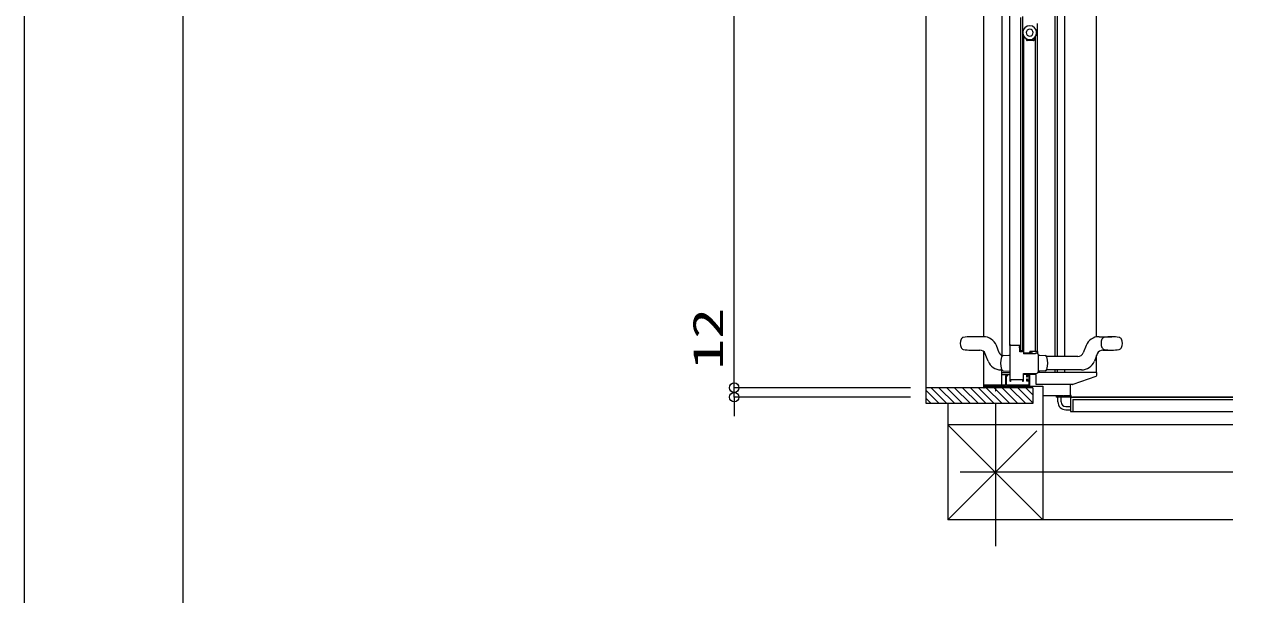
# Model space of a CAD drawing. Units: millimetres on the paper. Extents: x -305 to 305, y -152 to 152.
# Drawn here: x -301 to -223.3, y -26.6 to 9.4 of the extents above; entities that cross this region are included whole.
import ezdxf
from ezdxf.enums import TextEntityAlignment as Align

# ---------------------------------------------------------------- set-up
doc = ezdxf.new("R2010")
doc.units = ezdxf.units.MM
doc.linetypes.add('LONG_CHAIN', pattern=[21, 18, -1, 1, -1])
for name, color, linetype, lineweight in [('0-0_0', 7, 'Continuous', 9), ('0-1_VIEW0001', 7, 'Continuous', 9), ('0-3_図面枠', 3, 'Continuous', 9), ('0-4_DEFPOINTS', 7, 'Continuous', 9)]:
    doc.layers.add(name, color=color, linetype=linetype, lineweight=lineweight)
doc.styles.add('ＭＳ ゴシック', font='')
doc.styles.get('ＭＳ ゴシック').set_extended_font_data('MS Gothic')

# ---------------------------------------------------------------- blocks, each defined once
blk = doc.blocks.new('_ORIGIN')
at = {"layer": '0-0_0'}
blk.add_line((0, 0), (-1, 0), dxfattribs=at)
blk.add_circle((0, 0), 0.5, dxfattribs=at)

msp = doc.modelspace()

# ---------------------------------------------------------------- linework, layer by layer
at = {"layer": '0-0_0', "color": 4}
msp.add_line((-291.018, 134.963), (-291.018, -138.498), dxfattribs=at)
at = {"layer": '0-0_0'}
for p, q in [((-256.183, -12.959), (-256.183, 54.636)), ((-256.182, -12.959), (-256.182, -12.359)), ((-245.035, -13.559), (-256.183, -13.559)), ((-256.182, -14.159), (-256.182, -13.559)), ((-245.035, -14.159), (-256.182, -14.159)), ((-256.182, -14.759), (-256.182, -15.359))]:
    msp.add_line(p, q, dxfattribs=at)
msp.add_lwpolyline([(-245.035, -13.559), (-256.182, -13.559), (-256.182, -8.407)], dxfattribs=at)
at = {"layer": '0-1_VIEW0001'}
for p, q in [((-244.059, -14.56), (-244.059, 56.234)), ((-240.434, 55.066), (-240.434, -10.334)), ((-239.284, 55.066), (-239.284, -11.53)), ((-235.904, -11.584), (-235.904, 20.724)), ((-235.764, -11.584), (-235.764, 20.724)), ((-235.284, -11.584), (-235.284, 20.724)), ((-233.284, -10.348), (-233.284, 20.729)), ((-238.759, -10.899), (-238.759, 11.425)), ((-238.089, 9.855), (-238.089, -11.239)), ((-237.964, 9.905), (-237.964, -11.289)), ((-237.014, -11.267), (-237.014, 9.476)), ((-237.909, 8.702), (-237.909, -11.394)), ((-237.229, 8.558), (-237.229, 8.44)), ((-237.154, -11.259), (-237.154, 8.642)), ((-237.719, 8.44), (-237.719, 8.504)), ((-237.279, 8.39), (-237.669, 8.39)), ((-240.435, -10.334), (-241.234, -10.334)), ((-238.724, -10.859), (-238.759, -10.859)), ((-238.759, -10.874), (-238.759, -13.119)), ((-238.724, -10.899), (-238.724, -10.859)), ((-233.133, -10.334), (-232.334, -10.334)), ((-241.234, -11.184), (-240.672, -11.184)), ((-240.434, -11.27), (-240.434, -13.56)), ((-239.439, -11.348), (-239.621, -10.887)), ((-239.295, -11.618), (-239.294, -11.619)), ((-239.295, -11.618), (-239.294, -11.619)), ((-239.181, -11.528), (-238.834, -11.509)), ((-239.181, -11.528), (-239.181, -11.529)), ((-239.181, -11.528), (-239.181, -11.529)), ((-238.834, -11.509), (-238.759, -11.509)), ((-238.147, -10.899), (-238.724, -10.899)), ((-238.164, -11.036), (-238.164, -10.964)), ((-238.147, -11.08), (-238.163, -11.042)), ((-238.144, -11.289), (-238.144, -11.099)), ((-237.964, -11.289), (-238.144, -11.289)), ((-238.139, -10.939), (-238.134, -10.939)), ((-238.126, -10.921), (-238.135, -10.907)), ((-238.124, -10.929), (-238.124, -10.929)), ((-237.964, -11.239), (-238.089, -11.239)), ((-237.909, -11.359), (-237.506, -11.359)), ((-237.149, -11.409), (-237.894, -11.409)), ((-237.506, -11.387), (-237.506, -11.284)), ((-237.484, -11.259), (-237.029, -11.259)), ((-237.481, -11.259), (-237.031, -11.259)), ((-237.481, -11.259), (-237.031, -11.259)), ((-237.404, -11.349), (-237.344, -11.349)), ((-237.404, -11.349), (-237.344, -11.349)), ((-237.404, -11.349), (-237.379, -11.349)), ((-237.344, -11.409), (-237.344, -11.349)), ((-237.134, -11.374), (-237.134, -11.394)), ((-237.109, -11.359), (-237.119, -11.359)), ((-237.006, -11.4), (-237.006, -11.284)), ((-236.959, -11.509), (-236.884, -11.509)), ((-236.959, -11.511), (-236.959, -11.509)), ((-236.959, -11.509), (-236.884, -11.509)), ((-236.959, -12.509), (-236.959, -11.509)), ((-236.884, -11.509), (-236.537, -11.528)), ((-234.477, -11.584), (-236.434, -11.584)), ((-236.423, -11.619), (-236.423, -11.618)), ((-236.423, -11.619), (-236.423, -11.618)), ((-233.946, -10.887), (-234.129, -11.348)), ((-233.244, -11.421), (-233.426, -11.882)), ((-233.284, -12.609), (-233.284, -11.523)), ((-232.895, -11.184), (-232.334, -11.184)), ((-239.294, -12.4), (-239.295, -12.401)), ((-239.294, -12.4), (-239.295, -12.401)), ((-236.423, -12.401), (-236.423, -12.4)), ((-236.423, -12.401), (-236.423, -12.4)), ((-239.279, -12.434), (-239.328, -12.434)), ((-239.284, -13.409), (-239.284, -12.434)), ((-239.284, -12.609), (-238.759, -12.609)), ((-239.284, -12.734), (-238.759, -12.734)), ((-239.181, -12.491), (-239.181, -12.49)), ((-239.181, -12.491), (-239.181, -12.49)), ((-239.181, -12.49), (-238.759, -12.51)), ((-239.034, -12.834), (-239.034, -13.409)), ((-238.984, -13.409), (-238.984, -12.834)), ((-238.909, -12.759), (-238.959, -12.759)), ((-238.959, -12.809), (-238.909, -12.809)), ((-238.909, -12.809), (-238.909, -12.759)), ((-237.959, -13.059), (-238.709, -13.059)), ((-238.709, -13.149), (-238.709, -13.059)), ((-237.959, -13.059), (-237.959, -13.149)), ((-237.909, -12.659), (-237.109, -12.659)), ((-237.909, -13.119), (-237.909, -12.659)), ((-237.109, -12.727), (-237.909, -12.727)), ((-237.709, -12.759), (-237.709, -12.864)), ((-237.509, -12.759), (-237.709, -12.759)), ((-237.709, -12.864), (-237.659, -12.864)), ((-237.709, -13.014), (-237.709, -13.134)), ((-237.659, -13.014), (-237.709, -13.014)), ((-237.709, -13.134), (-237.559, -13.134)), ((-237.659, -12.804), (-237.559, -12.804)), ((-237.659, -12.864), (-237.659, -12.804)), ((-237.659, -13.089), (-237.659, -13.014)), ((-237.559, -13.089), (-237.659, -13.089)), ((-237.559, -12.804), (-237.559, -13.089)), ((-237.559, -13.134), (-237.559, -13.409)), ((-237.509, -13.464), (-237.509, -12.759)), ((-237.109, -13.352), (-237.109, -12.727)), ((-233.283, -12.602), (-236.991, -12.602)), ((-236.959, -12.509), (-236.959, -12.508)), ((-236.959, -12.509), (-236.959, -12.508)), ((-236.884, -12.509), (-236.959, -12.509)), ((-236.537, -12.491), (-236.884, -12.509)), ((-234.24, -12.434), (-236.434, -12.434)), ((-235.904, -12.602), (-235.904, -12.434)), ((-235.764, -12.602), (-235.764, -12.434)), ((-235.284, -12.602), (-235.284, -12.434)), ((-233.337, -12.855), (-234.795, -13.35)), ((-233.283, -12.766), (-233.283, -12.602)), ((-237.309, -13.56), (-244.059, -13.56)), ((-243.244, -14.56), (-244.059, -13.745)), ((-242.749, -14.56), (-243.749, -13.56)), ((-242.254, -14.56), (-243.254, -13.56)), ((-241.759, -14.56), (-242.759, -13.56)), ((-241.259, -14.56), (-242.259, -13.56)), ((-240.759, -14.56), (-241.759, -13.56)), ((-240.259, -14.56), (-241.259, -13.56)), ((-239.759, -14.56), (-240.759, -13.56)), ((-239.034, -13.409), (-240.434, -13.409)), ((-240.419, -13.559), (-240.399, -13.559)), ((-240.384, -13.459), (-239.684, -13.459)), ((-240.384, -13.56), (-240.384, -13.459)), ((-239.259, -14.56), (-240.259, -13.56)), ((-238.759, -14.56), (-239.759, -13.56)), ((-239.684, -13.459), (-239.684, -13.759)), ((-239.684, -13.759), (-239.644, -13.759)), ((-239.644, -13.464), (-236.684, -13.464)), ((-239.644, -13.759), (-239.644, -13.464)), ((-238.259, -14.56), (-239.259, -13.56)), ((-237.559, -13.409), (-238.984, -13.409)), ((-237.759, -14.56), (-238.759, -13.56)), ((-237.309, -14.51), (-238.259, -13.56)), ((-237.309, -14.01), (-237.759, -13.56)), ((-234.805, -13.352), (-237.109, -13.352)), ((-236.684, -13.464), (-236.684, -14.009)), ((-236.684, -13.479), (-236.684, -21.909)), ((-234.934, -14.009), (-234.934, -13.352)), ((-243.739, -14.56), (-244.059, -14.24)), ((-242.684, -14.56), (-242.684, -21.908)), ((-236.634, -14.059), (-235.374, -14.059)), ((-235.834, -14.059), (-235.834, -14.159)), ((-234.959, -14.159), (-235.834, -14.159)), ((-235.734, -14.46), (-235.734, -14.159)), ((-235.534, -14.46), (-235.534, -14.159)), ((-235.374, -14.059), (-235.374, -14.134)), ((-235.374, -14.134), (-235.334, -14.134)), ((-235.334, -14.059), (-234.984, -14.059)), ((-235.334, -14.134), (-235.334, -14.059)), ((-235.234, -14.759), (-234.934, -14.759)), ((-234.934, -14.009), (-234.934, -14.134)), ((-234.934, -14.184), (-234.934, -15.059)), ((-234.909, -14.159), (-224.684, -14.159)), ((-224.684, -14.159), (-234.785, -14.159)), ((-234.784, -14.309), (-224.684, -14.309)), ((-234.784, -14.309), (-234.784, -15.059)), ((-235.234, -14.959), (-234.934, -14.959)), ((-234.934, -15.059), (-224.684, -15.059)), ((-236.684, -21.909), (-242.685, -15.908)), ((-224.684, -15.908), (-242.685, -15.908)), ((-237.059, -16.284), (-242.684, -21.908)), ((-224.684, -21.908), (-242.684, -21.908))]:
    msp.add_line(p, q, dxfattribs=at)
at = {"layer": '0-1_VIEW0001', "linetype": 'LONG_CHAIN'}
for p, q in [((-239.684, -14.56), (-239.684, -23.587)), ((-224.684, -18.908), (-241.898, -18.908))]:
    msp.add_line(p, q, dxfattribs=at)
at = {"layer": '0-1_VIEW0001'}
for points in [[(-240.142, -11.882), (-240.243, -11.624), (-240.324, -11.421)], [(-238.164, -10.964), (-238.157, -10.947), (-238.139, -10.939)], [(-238.163, -11.042), (-238.164, -11.039), (-238.164, -11.036)], [(-238.135, -10.907), (-238.14, -10.901), (-238.147, -10.899)], [(-238.144, -11.099), (-238.145, -11.09), (-238.147, -11.08)], [(-238.134, -10.939), (-238.127, -10.936), (-238.124, -10.929)], [(-238.124, -10.929), (-238.124, -10.925), (-238.126, -10.921)], [(-237.894, -11.409), (-237.904, -11.405), (-237.909, -11.394)], [(-237.134, -11.394), (-237.138, -11.405), (-237.149, -11.409)], [(-237.119, -11.359), (-237.129, -11.364), (-237.134, -11.374)], [(-236.959, -11.509), (-237.003, -11.403), (-237.109, -11.359)], [(-238.959, -12.759), (-239.012, -12.781), (-239.034, -12.834)], [(-238.984, -12.834), (-238.977, -12.817), (-238.959, -12.809)], [(-238.759, -13.119), (-238.747, -13.148), (-238.719, -13.159), (-238.712, -13.156), (-238.709, -13.149)], [(-237.959, -13.149), (-237.956, -13.156), (-237.949, -13.159), (-237.921, -13.148), (-237.909, -13.119)], [(-237.109, -12.659), (-237.003, -12.615), (-236.959, -12.509)], [(-237.309, -13.559), (-237.309, -14.56), (-244.059, -14.56)], [(-236.684, -14.009), (-236.669, -14.045), (-236.634, -14.059)], [(-234.984, -14.059), (-234.949, -14.045), (-234.934, -14.009)]]:
    msp.add_lwpolyline(points, dxfattribs=at)
for centre, radius, start, end in [((-237.514, 8.89), 0.438, 0, 180), ((-237.514, 8.89), 0.438, 180, 0), ((-237.514, 8.89), 0.215, 0, 180), ((-237.514, 8.89), 0.215, 180, 0), ((-237.669, 8.44), 0.05, 179.99996, 270.00004), ((-237.279, 8.44), 0.05, 269.99996, 0.00004), ((-241.284, -10.759), 0.625, 154.66007, 205.33993), ((-241.668, -10.578), 0.2, 101.34117, 154.65989), ((-241.234, -12.742), 2.408, 89.99997, 101.34122), ((-240.435, -11.209), 0.875, 21.60362, 90.00002), ((-233.133, -11.209), 0.875, 90.00006, 158.39646), ((-232.384, -10.759), 0.625, 154.66007, 205.33993), ((-232.768, -10.578), 0.2, 101.34117, 154.65989), ((-232.334, -12.742), 2.408, 78.65881, 101.34119), ((-231.9, -10.578), 0.2, 25.33991, 78.65863), ((-232.284, -10.759), 0.625, 334.66007, 25.33993), ((-232.284, -10.759), 0.625, 334.66007, 25.33993), ((-241.668, -10.941), 0.2, 205.34011, 258.65883), ((-241.234, -8.777), 2.408, 258.65866, 269.99991), ((-240.672, -11.559), 0.375, 21.60368, 90.00008), ((-239.09, -11.209), 0.375, 201.60363, 246.06428), ((-237.928, -12.009), 1.421, 164.01891, 195.98299), ((-239.175, -11.652), 0.125, 93.00099, 164.05722), ((-239.174, -11.652), 0.125, 93.00099, 164.05722), ((-237.481, -11.284), 0.025, 89.99996, 180.00004), ((-237.404, -11.509), 0.16, 89.99984, 129.83823), ((-237.031, -11.284), 0.025, 359.99996, 90.00004), ((-236.543, -11.652), 0.125, 15.94653, 86.99922), ((-236.543, -11.652), 0.125, 15.94622, 86.99891), ((-237.789, -12.009), 1.421, 344.01891, 15.98299), ((-234.477, -11.209), 0.375, 269.99992, 338.39632), ((-232.895, -11.559), 0.375, 90.00011, 158.39651), ((-232.768, -10.941), 0.2, 205.34011, 258.65883), ((-232.334, -8.777), 2.408, 258.65881, 281.34119), ((-231.9, -10.941), 0.2, 281.34137, 334.66009), ((-239.328, -11.559), 0.875, 201.60362, 270.00002), ((-239.174, -12.366), 0.125, 195.94622, 266.99891), ((-236.543, -12.366), 0.125, 273.00099, 344.05722), ((-234.24, -11.559), 0.875, 270.00001, 338.39641), ((-233.383, -12.766), 0.1, 297.46541, 359.99975), ((-234.805, -13.327), 0.025, 269.99701, 292.29511), ((-235.234, -14.459), 0.5, 180, 270), ((-235.234, -14.459), 0.3, 180, 270), ((-234.959, -14.134), 0.025, 270, 0), ((-234.784, -14.009), 0.15, 180, 270), ((-234.909, -14.184), 0.025, 90, 180)]:
    msp.add_arc(centre, radius, start, end, dxfattribs=at)
at = {"layer": '0-3_図面枠'}
msp.add_lwpolyline([(-291.017, -138.498), (108.983, -138.498), (108.983, 138.502), (-291.017, 138.502)], close=True, dxfattribs=at)
at = {"layer": '0-4_DEFPOINTS'}
msp.add_line((-301.017, -148.498), (-301.017, 148.502), dxfattribs=at)

# ---------------------------------------------------------------- block references
at = {"layer": '0-0_0', "xscale": 0.6, "yscale": 0.6}
for p, rotation in [((-256.183, -13.559), 270), ((-256.182, -13.559), 270), ((-256.182, -14.159), 90)]:
    msp.add_blockref('_ORIGIN', p, dxfattribs=dict(at, rotation=rotation))

# ---------------------------------------------------------------- texts
at = {"layer": '0-0_0', "style": 'ＭＳ ゴシック', "width": 1.5}
msp.add_text('12', height=1.921, rotation=90, dxfattribs=at).set_placement((-256.312, -12.431), align=Align.BOTTOM_LEFT)

doc.saveas('drawing.dxf')
